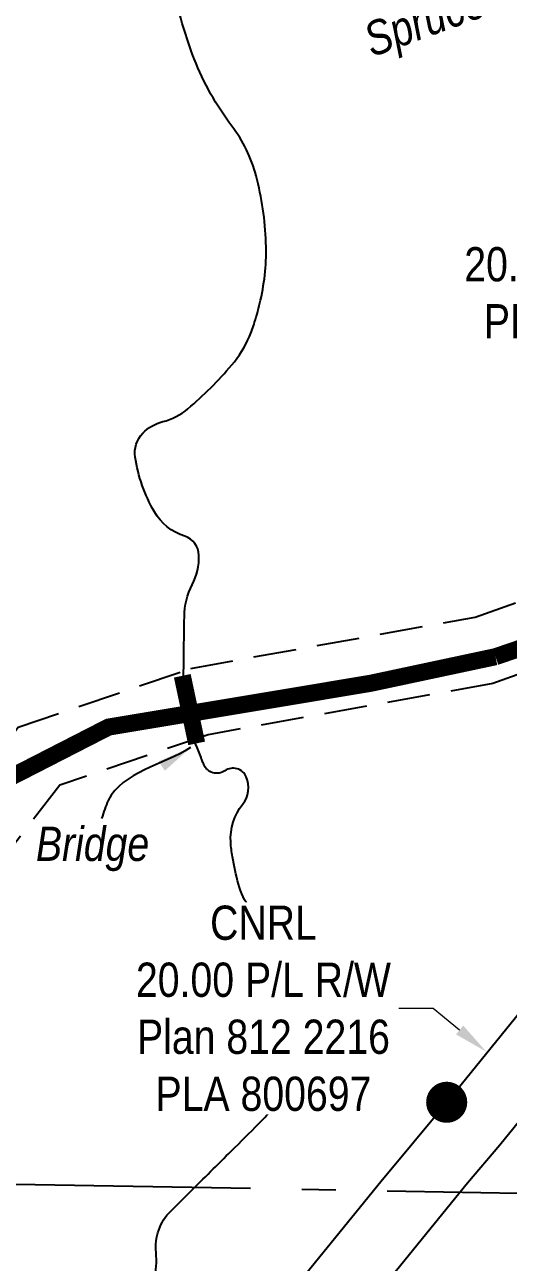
# Model space of a CAD drawing. Extents: x 406232 to 435383, y 6039561 to 6052989.
# Drawn here: x 421215.5 to 421356.8, y 6045646.3 to 6046008.1 of the extents above; entities that cross this region are included whole.
import ezdxf

# ---------------------------------------------------------------- set-up
doc = ezdxf.new("R2010")
doc.units = 0
doc.header["$LTSCALE"] = 5
doc.header["$PDSIZE"] = 0.5
doc.linetypes.add('foc-ACCESSROAD', pattern=[3.75, 2.5, -1.25])
doc.linetypes.add('foc-QUARTERLINE', pattern=[33, 25, -3, 2, -3])
doc.layers.get('Defpoints').update_dxf_attribs({"color": 9})
doc.layers.add('AS-GENERAL', color=48, linetype='Continuous', lineweight=18)
doc.layers.add('F-RW-T', color=190, linetype='Continuous', lineweight=9)
for name, color, linetype in [('AS-ROADS', 254, 'Continuous'), ('F-AR', 190, 'foc-ACCESSROAD'), ('F-RW', 190, 'Continuous'), ('L-SECQ', 8, 'foc-QUARTERLINE'), ('T-BUSH-T', 110, 'Continuous'), ('T-CREEK', 160, 'Continuous')]:
    doc.layers.add(name, color=color, linetype=linetype)
doc.styles.add('80CG', font='ARIALN.TTF', dxfattribs={"height": 10})
doc.styles.add('80L', font='ARIALN.TTF', dxfattribs={"height": 10})
doc.styles.add('foc-LtypeFont', font='ARIALN.TTF', dxfattribs={"height": 7.35})
doc.linetypes.add('foc-TOPO-flowdirection-NOLINE', pattern='A,0,[">",foc-LtypeFont,S=0.3,R=0,X=0,Y=-0.945],-20,[">",foc-LtypeFont,S=0.3,R=0,X=0,Y=-0.945],0', length=20)
doc.dimstyles.new('Compass 5 000', dxfattribs={"dimscale": 5, "dimtxt": 9, "dimasz": 2, "dimexe": 0.2, "dimexo": 0.0625, "dimgap": 0.5, "dimtad": 0, "dimtih": 1, "dimtoh": 1, "dimzin": 0, "dimdsep": 46, "dimtxsty": '80CG', "dimcen": 0.1, "dimse1": 1, "dimse2": 1, "dimclrd": 256, "dimclrt": 256, "dimaunit": 1, "dimadec": 4, "dimazin": 0, "dimtfac": 0.06, "dimtofl": 0, "dimtmove": 0, "dimatfit": 1, "dimfxl": 0.2, "dimtolj": 1, "dimtzin": 0, "dimlwd": -1, "dimarcsym": 0})

# ---------------------------------------------------------------- blocks, each defined once
blk = doc.blocks.new('*D447')
at = {"layer": 'Defpoints', "color": 0, "transparency": 16777216}
for p in [(421350.32, 6045707.88), (421341.96, 6045697.56), (421357.48, 6045684.97)]:
    blk.add_point(p, dxfattribs=at)
at = {"layer": 'F-RW-T', "transparency": 16777216}
for p, q in [((421334.79, 6045720.48), (421324.79, 6045720.48)), ((421342.56, 6045714.18), (421334.79, 6045720.48)), ((421373.62, 6045688.99), (421381.38, 6045682.69))]:
    blk.add_line(p, q, dxfattribs=at)
for points in [[(421343.61, 6045715.48), (421341.51, 6045712.89), (421350.32, 6045707.88)], [(421374.67, 6045690.29), (421372.57, 6045687.7), (421365.85, 6045695.29)]]:
    blk.add_solid(points, dxfattribs=at)
at = {"layer": 'F-RW-T', "transparency": 16777216, "insert": (421285.25, 6045720.48), "char_height": 10, "attachment_point": 5, "style": '80CG', "bg_fill": 3, "box_fill_scale": 1.1, "bg_fill_color": 256, "bg_fill_true_color": 13158600, "bg_fill_transparency": 0}
blk.add_mtext('\\A1;CNRL\\P20.00 P/L R/W\\PPlan 812 2216\\PPLA 800697', dxfattribs=at)
blk = doc.blocks.new('fdia')
at = {"color": 255, "const_width": 1}
blk.add_lwpolyline([(-0.5, 0, 1), (0.5, 0, 1)], format="xyb", close=True, dxfattribs=at)
blk = doc.blocks.new('Fdiaa')
blk.add_blockref('fdia', (0, 0))
blk = doc.blocks.new('fdib')
at = {"color": 1, "const_width": 1.6}
blk.add_lwpolyline([(-0.4, 0, 1), (0.4, 0, 1)], format="xyb", close=True, dxfattribs=at)
at = {"color": 1}
blk.add_circle((0, 0), 0.8, dxfattribs=at)
blk = doc.blocks.new('Fdibb')
blk.add_blockref('fdib', (0, 0))
blk = doc.blocks.new('fdicc')
for name in ['Fdibb', 'Fdiaa']:
    blk.add_blockref(name, (0, 0))
blk = doc.blocks.new('FDI')
blk.add_blockref('fdicc', (0, 0))
blk = doc.blocks.new('*D486')
at = {"layer": 'Defpoints', "color": 0, "transparency": 16777216}
for p in [(421450.03, 6045906.37), (421453.4, 6045908.43), (421463.83, 6045891.37)]:
    blk.add_point(p, dxfattribs=at)
at = {"layer": 'F-RW-T', "transparency": 16777216}
for p, q in [((421430.7, 6045938), (421420.7, 6045938)), ((421444.81, 6045914.9), (421430.7, 6045938)), ((421465.66, 6045880.78), (421470.87, 6045872.24))]:
    blk.add_line(p, q, dxfattribs=at)
for points in [[(421446.23, 6045915.77), (421443.39, 6045914.03), (421450.03, 6045906.37)], [(421467.08, 6045881.64), (421464.24, 6045879.91), (421460.45, 6045889.31)]]:
    blk.add_solid(points, dxfattribs=at)
at = {"layer": 'F-RW-T', "transparency": 16777216, "insert": (421381.16, 6045938), "char_height": 10, "attachment_point": 5, "style": '80CG'}
blk.add_mtext('\\A1;PGI\\P20.00 P/L R/W\\PPLA 240422', dxfattribs=at)

msp = doc.modelspace()

# ---------------------------------------------------------------- linework, layer by layer
at = {"layer": 'AS-GENERAL', "const_width": 4.998, "flags": 128}
msp.add_lwpolyline([(421265.734, 6045797.993), (421261.543, 6045817.748)], dxfattribs=at)
at = {"layer": 'AS-ROADS', "const_width": 4.998, "flags": 128}
for points in [[(421353.026, 6045823.327), (421371.044, 6045829.495), (421412.699, 6045848.325), (421493.697, 6045897.925), (421584.438, 6046008.888), (421615.117, 6046049.602), (421632.814, 6046082.037), (421667.155, 6046155.626), (421696.659, 6046209.709), (421719.069, 6046240.926), (421750.356, 6046277.924), (421865.99, 6046395.568), (421891.235, 6046425.328), (421905.606, 6046449.745), (421957.336, 6046566.852), (421994.768, 6046643.82), (422016.828, 6046678.535), (422048.307, 6046710.75), (422083.291, 6046733.632), (422123.695, 6046745.433), (422155.606, 6046749.082), (422178.188, 6046754.306), (422204.859, 6046773.603), (422381.26, 6046989.296)], [(421353.026, 6045823.327), (421316.503, 6045815.546), (421239.986, 6045802.752), (421207.487, 6045786.084), (421180.224, 6045745.013), (421170.962, 6045629.976), (421105.641, 6045433.747), (421093.449, 6045413.943), (420988.29, 6045282.375), (420951.444, 6045233.005), (420929.854, 6045207.26), (420906.928, 6045179.798), (420877.828, 6045145.07), (420800.115, 6045052.596), (420545.337, 6044738.747)]]:
    msp.add_lwpolyline(points, dxfattribs=at)
at = {"layer": 'F-AR'}
msp.add_lwpolyline([(421166.778, 6045637.264), (421169.3, 6045672.558), (421172.747, 6045720.81), (421183.461, 6045763.681), (421213.582, 6045802.722), (421264.029, 6045819.917), (421347.084, 6045834.905), (421390.524, 6045850.336), (421466.197, 6045892.583), (421482.187, 6045902.59), (421487.181, 6045908.843), (421488.852, 6045884.573), (421477.119, 6045875.776), (421474.732, 6045874.444), (421450.394, 6045860.84), (421398.803, 6045832.053), (421352.242, 6045815.512), (421269.06, 6045800.503), (421225.736, 6045785.736), (421201.849, 6045754.776), (421192.572, 6045717.65), (421189.324, 6045672.203), (421186.536, 6045633.196)], dxfattribs=at)
at = {"layer": 'F-RW'}
for points in [[(421255.566, 6045591.14), (421319.501, 6045669.896), (421338.774, 6045693.057), (421453.726, 6045834.915), (421453.726, 6045834.915), (421612.379, 6046033.584), (421747.918, 6046264.086), (421899.707, 6046418.521), (421921.601, 6046463.407), (421936.186, 6046493.314), (422031.386, 6046688.527), (422197.88, 6046749.227), (422300.72, 6046875.604), (422357.013, 6046944.781), (422357.013, 6046944.781), (422357.013, 6046944.781), (422357.013, 6046944.781), (422461.384, 6047073.2), (422461.384, 6047073.2), (422632.233, 6047283.256), (422695.246, 6047360.729), (422703.643, 6047371.053)], [(422209.927, 6046732.359), (422045.839, 6046672.553), (421958.238, 6046492.921), (421943.653, 6046463.014), (421916.24, 6046406.811), (421763.438, 6046252.133), (421628, 6046021.109), (421481.848, 6045838.094), (421525.525, 6045803.331), (421513.073, 6045787.695), (421473.777, 6045818.97), (421469.303, 6045822.385), (421469.303, 6045822.385), (421354.306, 6045680.471), (421344.875, 6045669.447), (421263.142, 6045568.842)]]:
    msp.add_lwpolyline(points, dxfattribs=at)
at = {"layer": 'L-SECQ', "flags": 128}
msp.add_lwpolyline([(420661.541, 6045678.931), (422269.508, 6045650.377)], dxfattribs=at)
at = {"layer": 'T-CREEK', "linetype": 'foc-TOPO-flowdirection-NOLINE', "flags": 128}
msp.add_lwpolyline([(421203.932, 6045533.489), (421207.487, 6045535.801), (421210.122, 6045542.517), (421213.02, 6045543.439), (421213.547, 6045540.279), (421216.446, 6045538.303), (421220.53, 6045537.777), (421224.878, 6045535.011), (421227.117, 6045531.982), (421230.938, 6045531.455), (421235.681, 6045533.562), (421239.502, 6045539.884), (421240.951, 6045546.468), (421240.424, 6045554.501), (421236.076, 6045557.135), (421231.069, 6045561.925), (421230.015, 6045570.748), (421231.332, 6045573.909), (421236.207, 6045577.465), (421237.656, 6045581.415), (421239.369, 6045584.313), (421240.818, 6045589.185), (421241.872, 6045593.926), (421246.352, 6045596.165), (421248.855, 6045598.272), (421249.645, 6045603.144), (421247.933, 6045604.856), (421241.213, 6045606.832), (421237.393, 6045610.124), (421237.92, 6045615.655), (421240.609, 6045619.081, -0.1286646), (421242.919, 6045627.19, -0.1159439), (421245.946, 6045630.349, 0.0931369), (421249.871, 6045634.089, 0.1840029), (421253.873, 6045649.153, -0.227062), (421258.186, 6045661.256, -0.0000849), (421261.292, 6045664.339, 0.0001087), (421263.725, 6045666.755, 0.0000753), (421275.916, 6045678.867, 0.0001145), (421283.924, 6045686.83, 0.0615012), (421291.988, 6045697.11, -0.0327448), (421305.964, 6045717.201, -0.04415), (421309.934, 6045721.366, 0.0345628), (421315.103, 6045726.584, 0.783404), (421302.649, 6045744.122, -0.4529612), (421277.939, 6045756.824, -0.0158691), (421276.202, 6045764.831, -0.0302123), (421275.68, 6045769.106, -0.1853599), (421279.166, 6045780.16, 0.2762596), (421280.239, 6045788.181, 0.474938), (421273.978, 6045789.967, -0.4842843), (421267.82, 6045791.825, -0.0006557), (421267.354, 6045793.011, 0.000877), (421267.006, 6045793.897, 0.0134007), (421262.121, 6045805.342, -0.1010669), (421261.743, 6045806.965, -0.0122303), (421261.741, 6045807.751, 0.0016311), (421261.849, 6045813.642, 0.0005831), (421261.97, 6045822.304, -0.0003954), (421262.143, 6045835.077, -0.115214), (421264.453, 6045844.364, 0.125033), (421266.42, 6045852.982, 0.3186449), (421262.238, 6045858.583, -0.1845182), (421253.41, 6045865.685, -0.0954312), (421247.776, 6045881.71, -0.2322576), (421249.989, 6045888.655, -0.1410137), (421255.841, 6045892.049, 0.1151379), (421263.161, 6045895.811, 0.0402776), (421275.991, 6045908.616, 0.0752107), (421281.133, 6045916.897, 0.027225), (421282.672, 6045921.098, 0.0180887), (421284.406, 6045927.602, 0.0651593), (421285.988, 6045944.355, 0.0552637), (421283.098, 6045963.961, 0.0989901), (421276.016, 6045978.471, -0.070684), (421265.024, 6045998.107, -0.0520961), (421258.472, 6046022.243, -0.0760179), (421258.313, 6046039.433, -0.1214141), (421265.055, 6046056.112, -0.1053281), (421280.381, 6046069.97, -0.0911402), (421299.71, 6046076.883, 0.1081493), (421315.848, 6046083.275, 0.0141218), (421329.105, 6046092.756, 0.0127346), (421343.22, 6046104.044, 0.0805113), (421352.956, 6046115.369, -0.1826633), (421358.296, 6046119.514, -0.143486), (421361.501, 6046119.557, -0.0316438), (421374.965, 6046114.876, -0.049301), (421384.921, 6046109.483, 0.0662716), (421392.473, 6046105.717, 0.0964722), (421402, 6046104.395, 0.0700816), (421414.936, 6046106.941, 0.0896853), (421429.479, 6046115.138, -0.07607), (421446.32, 6046125.239, -0.0206832), (421458.093, 6046129.497, -0.1986485), (421459.442, 6046129.38, -0.0032944), (421461.678, 6046128.201, -0.0006322), (421473.281, 6046121.965, -0.0004682), (421477.291, 6046119.799, 0.0003487), (421482.674, 6046116.889, 0.116078), (421505.085, 6046110.837, 0.2190748), (421515.11, 6046115.06), (421538.18, 6046127.901)], format="xyb", dxfattribs=at)
at = {"layer": 'T-CREEK', "flags": 128}
msp.add_lwpolyline([(421249.871, 6045634.089, 0.1840029), (421253.873, 6045649.153, -0.227062), (421258.186, 6045661.256, -0.0000849), (421261.292, 6045664.339, 0.0001087), (421263.725, 6045666.755, 0.0000753), (421275.916, 6045678.867, 0.0001145), (421283.924, 6045686.83, 0.0615012), (421291.988, 6045697.11, -0.0327448), (421305.964, 6045717.201, -0.04415), (421309.934, 6045721.366, 0.0345628), (421315.103, 6045726.584, 0.783404), (421302.649, 6045744.122, -0.4529612), (421277.939, 6045756.824, -0.0158691), (421276.202, 6045764.831, -0.0302123), (421275.68, 6045769.106, -0.1853599), (421279.166, 6045780.16, 0.2762596), (421280.239, 6045788.181, 0.474938), (421273.978, 6045789.967, -0.4842843), (421267.82, 6045791.825, -0.0006557), (421267.354, 6045793.011, 0.000877), (421267.006, 6045793.897, 0.0134007), (421262.121, 6045805.342, -0.1010669), (421261.743, 6045806.965, -0.0122303), (421261.741, 6045807.751, 0.0016311), (421261.849, 6045813.642, 0.0005831), (421261.97, 6045822.304, -0.0003954), (421262.143, 6045835.077, -0.115214), (421264.453, 6045844.364, 0.125033), (421266.42, 6045852.982, 0.3186449), (421262.238, 6045858.583, -0.1845182), (421253.41, 6045865.685, -0.0954312), (421247.776, 6045881.71, -0.2322576), (421249.989, 6045888.655, -0.1410137), (421255.841, 6045892.049, 0.1151379), (421263.161, 6045895.811, 0.0402776), (421275.991, 6045908.616, 0.0752107), (421281.133, 6045916.897, 0.027225), (421282.672, 6045921.098, 0.0180887), (421284.406, 6045927.602, 0.0651593), (421285.988, 6045944.355, 0.0552637), (421283.098, 6045963.961, 0.0989901), (421276.016, 6045978.471, -0.070684), (421265.024, 6045998.107, -0.0520961), (421258.472, 6046022.243, -0.0760179)], format="xyb", dxfattribs=at)

# ---------------------------------------------------------------- block references
at = {"layer": 'Defpoints', "xscale": 4.997698599999916, "yscale": 4.997698599999916, "zscale": 4.997698599999916}
msp.add_blockref('FDI', (421338.774, 6045693.057), dxfattribs=at)

# ---------------------------------------------------------------- texts
at = {"layer": 'AS-GENERAL', "insert": (421216.537, 6045773.613), "char_height": 9.99544, "attachment_point": 1, "style": '80L'}
msp.add_mtext_dynamic_manual_height_columns('\\pi2.24897;{\\fArial Narrow|b0|i1|c0|p34;Bridge}', width=36.80925, gutter_width=49.978, heights=[0], dxfattribs=at)
at = {"layer": 'T-BUSH-T', "insert": (421307.439, 6046023.452), "char_height": 9.99082, "attachment_point": 1, "rotation": 20, "style": '80L'}
msp.add_mtext_dynamic_manual_height_columns('\\pi4.47651;{\\fArial Narrow|b0|i1|c0|p34;20cm \\P\\pi0.45565;Spruce}', width=36.0768, gutter_width=49.978, heights=[0], dxfattribs=at)

# ---------------------------------------------------------------- dimensions: what is measured, and where the dimension line sits
at = {"layer": 'F-RW-T'}
dim = msp.add_linear_dim(base=(421450.026, 6045906.369), p1=(421463.826, 6045891.374), p2=(421453.405, 6045908.433), angle=121.42035, text='PGI\\P20.00 P/L R/W\\PPLA 240422', dimstyle='Compass 5 000', override={"dimtfill": 0}, dxfattribs=at)
dim.commit()
dim.dimension.update_dxf_attribs({"geometry": '*D486', "text_midpoint": (421381.16, 6045938.004), "dimtype": 161})

# ---------------------------------------------------------------- leaders
at = {"layer": 'AS-GENERAL', "path_type": 1}
msp.add_leader([(421263.97, 6045796.772), (421239.917, 6045781.331), (421237.96, 6045776.055)], dimstyle='Compass 5 000', override={"dimgap": 0.5, "dimtad": 0}, dxfattribs=at)

# ---------------------------------------------------------------- next in the draw order: dimensions: what is measured, and where the dimension line sits
at = {"layer": 'F-RW-T'}
dim = msp.add_linear_dim(base=(421350.325, 6045707.883), p1=(421357.48, 6045684.973), p2=(421341.956, 6045697.564), angle=140.958, text='CNRL\\P20.00 P/L R/W\\PPlan 812 2216\\PPLA 800697', dimstyle='Compass 5 000', override={"dimtfill": 1}, dxfattribs=at)
dim.commit()
dim.dimension.update_dxf_attribs({"geometry": '*D447', "text_midpoint": (421285.252, 6045720.481), "dimtype": 161})

doc.saveas('drawing.dxf')
